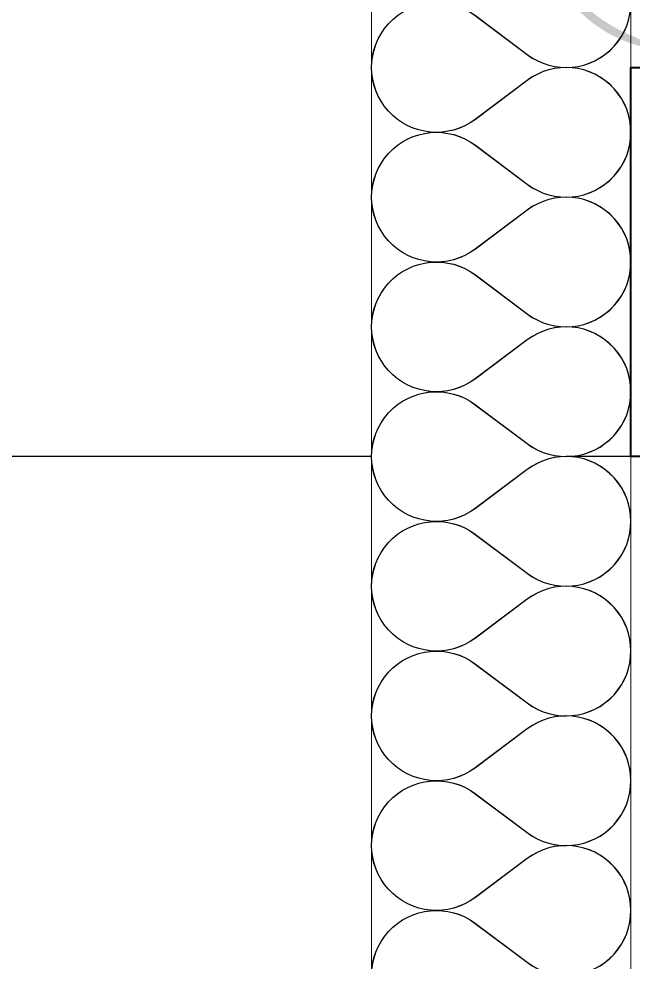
# Model space of a CAD drawing. Header units: millimetres. Extents: x 4003075 to 5615882, y 1445368 to 2591247.
# Drawn here: x 5453732 to 5453850.5, y 2445120.1 to 2445301.9 of the extents above; entities that cross this region are included whole.
import ezdxf

# ---------------------------------------------------------------- set-up
doc = ezdxf.new("R2010")
doc.units = ezdxf.units.MM
doc.linetypes.add('XR-평면도$0$HIDDEN', pattern=[0.375, 0.25, -0.125])
for name, color, linetype, lineweight in [('XR-평면도$0$A-CONC-LIN1', 9, 'Continuous', 40), ('XR-평면도$0$A-FFXM-EQP', 9, 'Continuous', 15), ('XR-평면도$0$A-WAXM-PANL', 9, 'Continuous', 20), ('XR-평면도$0$A-XXXX-STL', 9, 'Continuous', 25)]:
    doc.layers.add(name, color=color, linetype=linetype, lineweight=lineweight)
doc.layers.add('XR-평면도$0$HAT', color=9, linetype='Continuous')

# ---------------------------------------------------------------- blocks, each defined once
blk = doc.blocks.new('XR-평면도$0$단열재(PANEL)')
at = {"layer": 'XR-평면도$0$HAT'}
blk.add_lwpolyline([(-40, 380, 2), (-40, 420), (-60, 405, -2), (-60, 445), (-40, 430, 2), (-40, 470), (-60, 455, -2), (-60, 495), (-40, 480, 2), (-40, 520), (-60, 505, -2), (-60, 545), (-40, 530, 2), (-40, 570), (-60, 555, -2), (-60, 595), (-40, 580, 2), (-40, 620), (-60, 605, -2), (-60, 645), (-40, 630, 2), (-40, 670), (-60, 655, -2), (-60, 695), (-40, 680, 2), (-40, 720), (-60, 705, -2), (-60, 745), (-40, 730, 2), (-40, 770), (-60, 755, -2), (-60, 795)], format="xyb", dxfattribs=at)
blk = doc.blocks.new('XR-평면도$0$셔터(9600)230515')
at = {"layer": 'XR-평면도$0$A-FFXM-EQP'}
h = blk.add_hatch(color=256, dxfattribs=at)
h.paths.add_polyline_path([(171.6, 328.74, -0.016306), (169.93, 328.47, -1.195216), (167.68, 330.04, -0.543341), (169.97, 329.55, 0.013697), (171.6, 329.98)])
h.paths.add_polyline_path([(171.6, 328.74), (171.6, 329.98, 0.012355), (173.06, 330.44), (173.22, 330.44, 0.213645), (173.91, 330.75, 0.195215), (190.95, 346.53), (190.95, 345.22, -0.261268)])
at = {"color": 3}
blk.add_lwpolyline([(50, 250), (175, 250), (175, 325), (50, 325)], close=True, dxfattribs=at)
at = {"layer": 'XR-평면도$0$A-WAXM-PANL', "elevation": 0}
blk.add_lwpolyline([(0, -50), (175, -50), (175, 375), (225, 375), (225, -100), (0, -100)], dxfattribs=at)
at = {"layer": 'XR-평면도$0$A-XXXX-STL', "color": 3, "linetype": 'XR-평면도$0$HIDDEN', "ltscale": 300}
blk.add_lwpolyline([(0, 250), (9900, 250), (9900, 0), (0, 0)], close=True, dxfattribs=at)
at = {"xscale": 0.5, "yscale": 0.5, "zscale": 0.5}
blk.add_blockref('XR-평면도$0$단열재(PANEL)', (225, -50), dxfattribs=at)

msp = doc.modelspace()

# ---------------------------------------------------------------- block references
at = {"layer": 'XR-평면도$0$A-CONC-LIN1', "xscale": -1}
for p in [(5454025.04, 2444967.56), (5454025.05, 2444967.56), (5454025.05, 2444967.56)]:
    msp.add_blockref('XR-평면도$0$셔터(9600)230515', p, dxfattribs=at)

doc.saveas('drawing.dxf')
